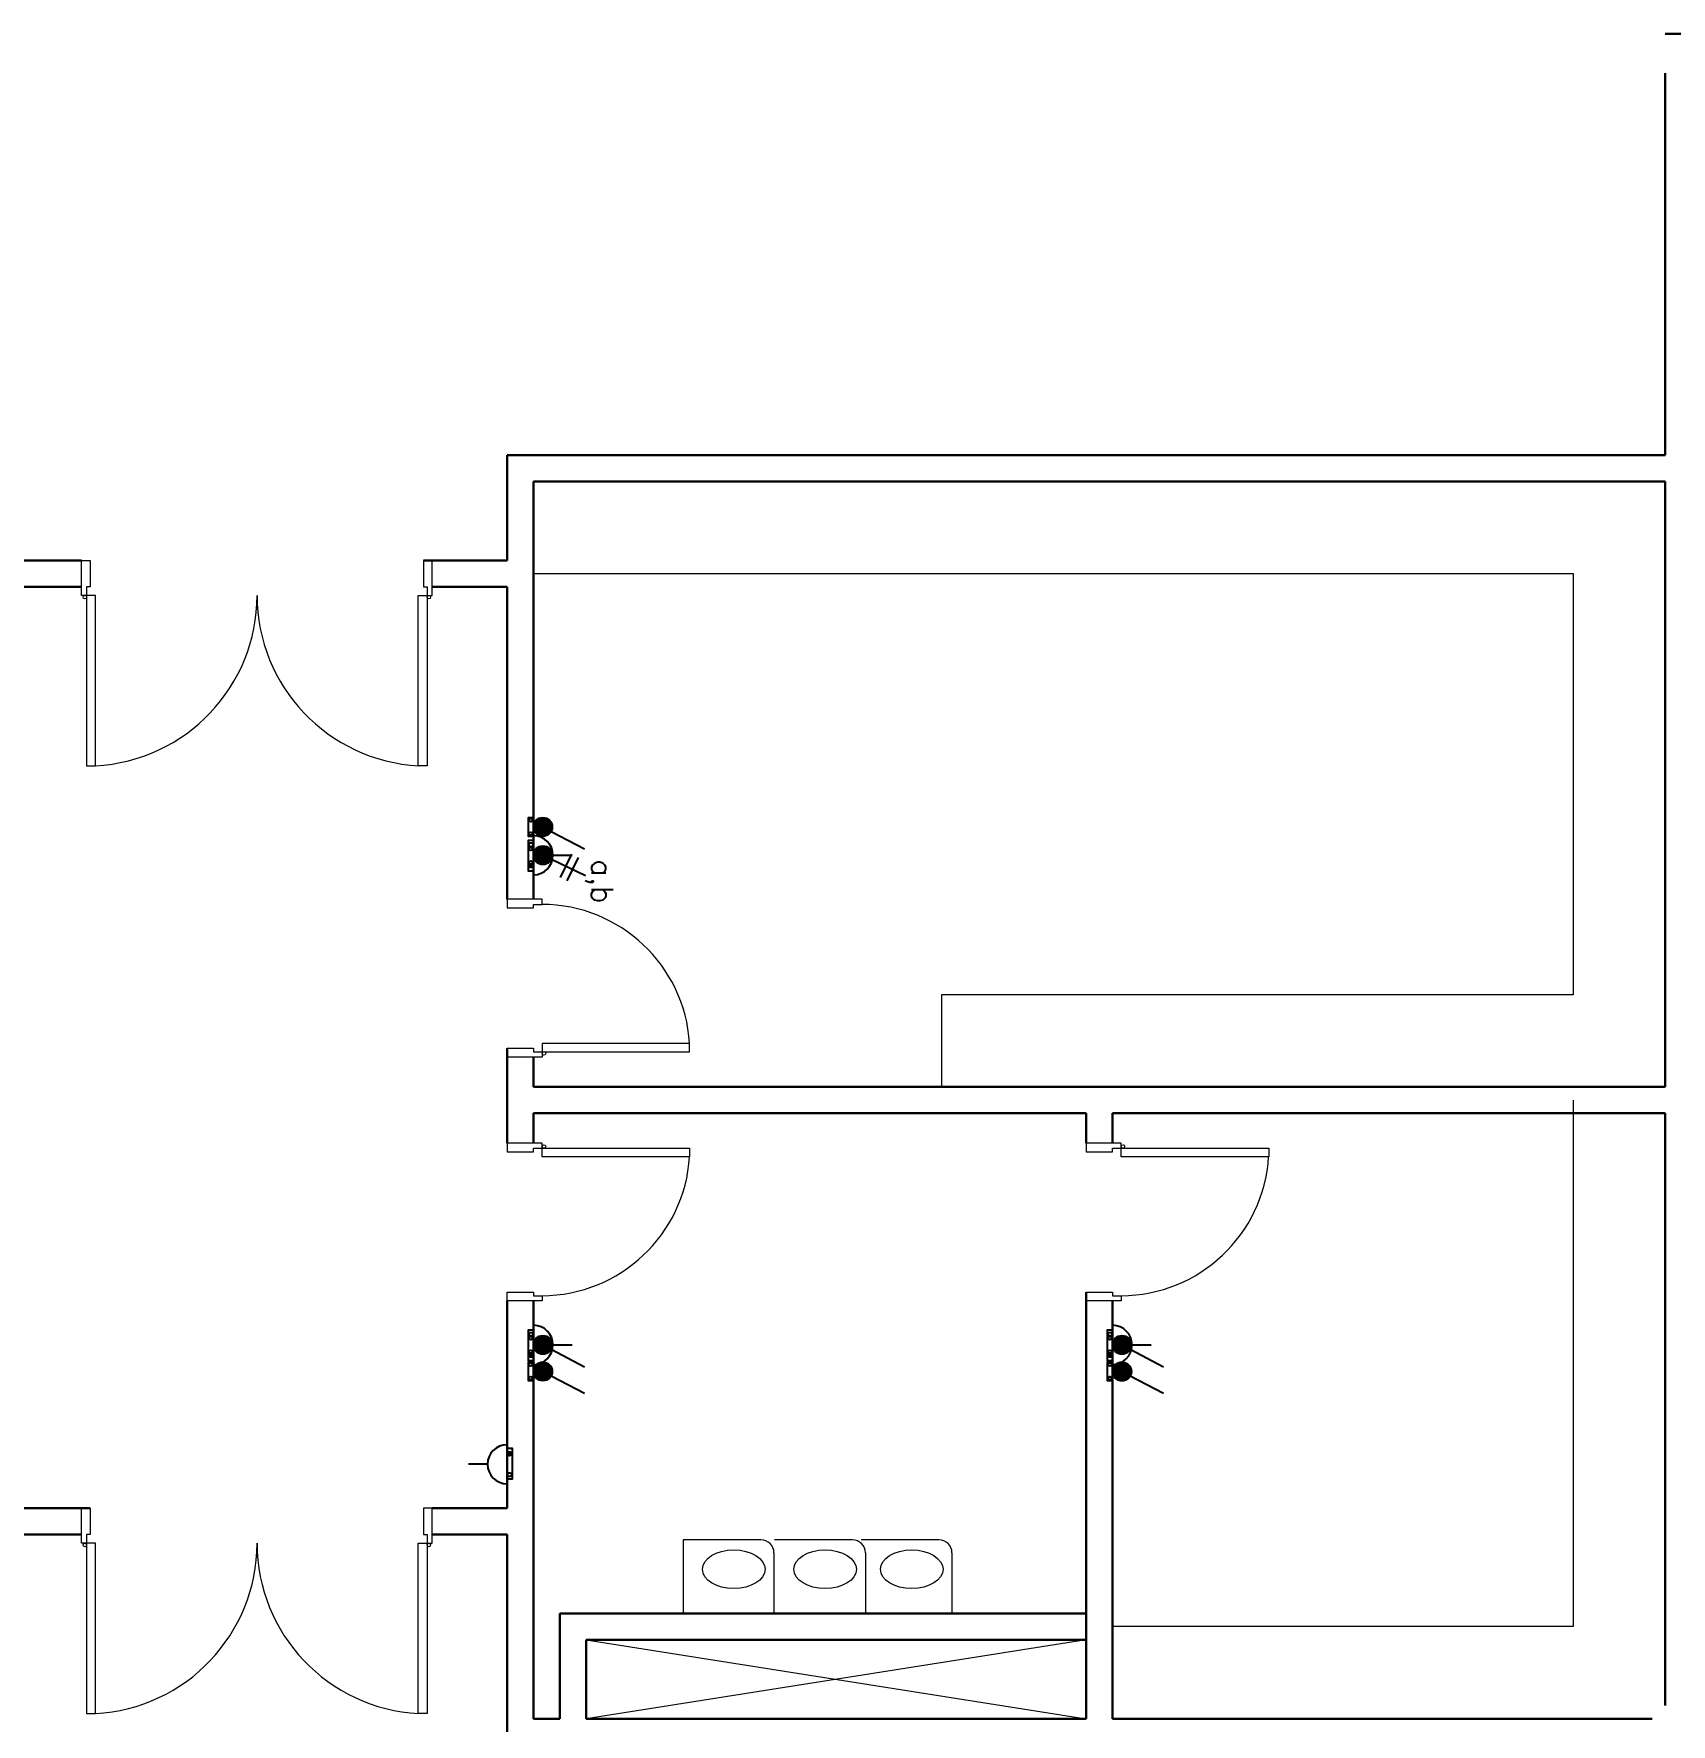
# Model space of a CAD drawing. Extents: x -15 to 148, y 313 to 399.
# Drawn here: x 27.23 to 36.56, y 358.24 to 367.87 of the extents above; entities that cross this region are included whole.
import ezdxf

# ---------------------------------------------------------------- set-up
doc = ezdxf.new("R2010")
doc.units = 0
doc.header["$LTSCALE"] = 0.15
doc.layers.get('0').update_dxf_attribs({"color": 252})
for name, color, linetype in [('0 NAMES', 252, 'Continuous'), ('0 sockets', 252, 'Continuous'), ('E- Power- SYM', 4, 'Continuous'), ('E-SOCK', 2, 'Continuous'), ('E-TEXT', 3, 'Continuous'), ('Lighting Swiches Layer', 4, 'Continuous')]:
    doc.layers.add(name, color=color, linetype=linetype)
for name, color, linetype, lineweight in [('DOOR', 252, 'Continuous', 20), ('FUR', 252, 'Continuous', 9), ('sofa', 252, 'Continuous', 9), ('wall', 252, 'Continuous', 30)]:
    doc.layers.add(name, color=color, linetype=linetype, lineweight=lineweight)
doc.styles.add('E80', font='simplex.shx', dxfattribs={"height": 200})
pattern_1 = [(0, (0, 0), (0, 6.985), [5.08, -1.905]), (90, (0, 0), (-6.985, 4e-16), [5.08, -1.905])]

# ---------------------------------------------------------------- blocks, each defined once
blk = doc.blocks.new('ARCH')
at = {"layer": 'DOOR'}
for points in [[(27.5287, 364.675), (27.4987, 364.675), (27.4987, 364.875), (27.5487, 364.875), (27.5487, 364.725), (27.5287, 364.725)], [(29.4687, 364.675), (29.4987, 364.675), (29.4987, 364.875), (29.4487, 364.875), (29.4487, 364.725), (29.4687, 364.725)], [(27.5287, 364.675), (27.5287, 363.705), (27.5787, 363.705), (27.5787, 364.675)], [(29.4687, 364.675), (29.4687, 363.705), (29.4187, 363.705), (29.4187, 364.675)], [(30.125, 362.9148), (30.125, 362.9448), (29.925, 362.9448), (29.925, 362.8948), (30.075, 362.8948), (30.075, 362.9148)], [(30.125, 362.0748), (30.125, 362.0448), (29.925, 362.0448), (29.925, 362.0948), (30.075, 362.0948), (30.075, 362.0748)], [(30.125, 362.0748), (30.965, 362.0748), (30.965, 362.123), (30.125, 362.123)], [(30.125, 361.5252), (30.125, 361.5552), (29.925, 361.5552), (29.925, 361.5052), (30.075, 361.5052), (30.075, 361.5252)], [(33.425, 361.5252), (33.425, 361.5552), (33.225, 361.5552), (33.225, 361.5052), (33.375, 361.5052), (33.375, 361.5252)], [(30.125, 361.5252), (30.965, 361.5252), (30.965, 361.477), (30.125, 361.477)], [(33.425, 361.5252), (34.265, 361.5252), (34.265, 361.477), (33.425, 361.477)], [(30.125, 360.6852), (30.125, 360.6552), (29.925, 360.6552), (29.925, 360.7052), (30.075, 360.7052), (30.075, 360.6852)], [(33.425, 360.6852), (33.425, 360.6552), (33.225, 360.6552), (33.225, 360.7052), (33.375, 360.7052), (33.375, 360.6852)], [(27.5287, 359.275), (27.4987, 359.275), (27.4987, 359.475), (27.5487, 359.475), (27.5487, 359.325), (27.5287, 359.325)], [(29.4687, 359.275), (29.4987, 359.275), (29.4987, 359.475), (29.4487, 359.475), (29.4487, 359.325), (29.4687, 359.325)], [(27.5287, 359.275), (27.5287, 358.305), (27.5787, 358.305), (27.5787, 359.275)], [(29.4687, 359.275), (29.4687, 358.305), (29.4187, 358.305), (29.4187, 359.275)]]:
    blk.add_lwpolyline(points, close=True, dxfattribs=at)
for centre in [(27.5187, 364.665), (29.4787, 364.665), (30.135, 362.0648), (30.135, 361.5352), (33.435, 361.5352), (27.5187, 359.265), (29.4787, 359.265)]:
    blk.add_circle(centre, 0.01, dxfattribs=at)
for centre, radius, start, end in [((27.5287, 364.675), 0.9713, 272.95078, 0), ((29.4713, 364.675), 0.9713, 180, 267.04922), ((30.1217, 362.0698), 0.8449, 3.61106, 89.77823), ((30.1217, 361.5302), 0.8449, 270.22177, 356.38894), ((33.4217, 361.5302), 0.8449, 270.22177, 356.38894), ((27.5287, 359.275), 0.9713, 272.95078, 0), ((29.4713, 359.275), 0.9713, 180, 267.04922)]:
    blk.add_arc(centre, radius, start, end, dxfattribs=at)
at = {"layer": 'FUR'}
for p, q in [((30.075, 364.8), (36, 364.8)), ((36, 364.8), (36, 362.4)), ((36, 362.4), (32.4, 362.4)), ((32.4, 362.4), (32.4, 361.875)), ((36, 361.8), (36, 358.8)), ((36, 358.8), (33.375, 358.8))]:
    blk.add_line(p, q, dxfattribs=at)
at = {"layer": 'sofa'}
for p, q in [((30.9281, 359.2947), (30.9281, 358.875)), ((31.3709, 359.2947), (30.9281, 359.2947)), ((31.8918, 359.2947), (31.4489, 359.2947)), ((32.3853, 359.2947), (31.9424, 359.2947)), ((31.4459, 359.2197), (31.4459, 358.875)), ((31.9668, 359.2197), (31.9668, 358.875)), ((32.4603, 359.2197), (32.4603, 358.875)), ((30.375, 358.725), (33.225, 358.275)), ((33.225, 358.725), (30.375, 358.275))]:
    blk.add_line(p, q, dxfattribs=at)
for centre in [(31.3709, 359.2197), (31.8918, 359.2197), (32.3853, 359.2197)]:
    blk.add_arc(centre, 0.075, 360, 90, dxfattribs=at)
for centre in [(31.2166, 359.1265), (31.7374, 359.1265), (32.2309, 359.1265)]:
    blk.add_ellipse(centre, major_axis=(-0.1782, 0), ratio=0.619046, start_param=3.141593, end_param=9.424778, dxfattribs=at)
at = {"layer": 'wall'}
for p, q in [((36.525, 367.875), (43.875, 367.875)), ((36.525, 365.475), (36.525, 367.65)), ((36.525, 365.475), (29.925, 365.475)), ((29.925, 365.475), (29.925, 364.875)), ((36.525, 365.325), (30.075, 365.325)), ((30.075, 365.325), (30.075, 362.9448)), ((36.525, 361.875), (36.525, 365.325)), ((27.4987, 364.875), (27.075, 364.875)), ((29.925, 364.875), (29.4487, 364.875)), ((27.4987, 364.725), (27.075, 364.725)), ((29.925, 364.725), (29.4987, 364.725)), ((29.925, 364.725), (29.925, 362.9448)), ((29.925, 362.0948), (29.925, 361.5552)), ((30.075, 362.0448), (30.075, 361.875)), ((30.075, 362.0448), (30.075, 361.875)), ((36.525, 361.875), (30.075, 361.875)), ((33.225, 361.725), (30.075, 361.725)), ((30.075, 361.725), (30.075, 361.5552)), ((33.225, 361.725), (33.225, 361.5552)), ((36.525, 361.725), (33.375, 361.725)), ((33.375, 361.725), (33.375, 361.5552)), ((36.525, 358.35), (36.525, 361.725)), ((33.225, 360.7052), (33.225, 358.275)), ((29.925, 360.6552), (29.925, 359.475)), ((30.075, 360.6552), (30.075, 358.275)), ((33.375, 360.6552), (33.375, 358.275)), ((27.5487, 359.475), (27.0748, 359.475)), ((29.925, 359.475), (29.4987, 359.475)), ((27.4987, 359.325), (27.0749, 359.325)), ((29.925, 359.325), (29.4987, 359.325)), ((29.925, 359.325), (29.925, 358.2)), ((31.725, 358.875), (30.225, 358.875)), ((30.225, 358.875), (30.225, 358.275)), ((31.7022, 358.875), (33.225, 358.875)), ((31.725, 358.725), (30.375, 358.725)), ((30.375, 358.725), (30.375, 358.275)), ((31.7125, 358.725), (33.225, 358.725)), ((30.225, 358.275), (30.075, 358.275)), ((31.725, 358.275), (30.375, 358.275)), ((33.225, 358.275), (31.7089, 358.275)), ((33.375, 358.275), (36.45, 358.275))]:
    blk.add_line(p, q, dxfattribs=at)
blk = doc.blocks.new('*U165')
at = {"linetype": 'ByBlock'}
h = blk.add_hatch(dxfattribs=at)
h.set_pattern_fill('ANGLE', color=2)
h.set_pattern_definition([(0, (-301.6926, 2.516), (0, 6.985), [5.08, -1.905]), (90, (-301.6926, 2.516), (-6.985, 4e-16), [5.08, -1.905])])
h.paths.add_polyline_path([(87, -25, 1), (127, -25, 1)])
at = {"color": 6, "linetype": 'ByBlock'}
blk.add_lwpolyline([(-154, 0), (164, 0), (164, -52), (-154, -52)], close=True, dxfattribs=at)
for centre in [(-107, -25), (107, -25)]:
    blk.add_circle(centre, 20.1, dxfattribs=at)
at = {"layer": 'E-SOCK'}
for p, q in [((0, 200), (0, 395)), ((-300, 0), (300, 0))]:
    blk.add_line(p, q, dxfattribs=at)
blk.add_arc((0, 0), 200, 0, 180, dxfattribs=at)
blk = doc.blocks.new('11')
at = {"layer": 'Lighting Swiches Layer'}
blk.add_hatch(color=256, dxfattribs=at).paths.add_polyline_path([(77310, 15167, 1), (77089, 15167, 1)])
blk.add_line((77251, 15264), (77455, 15654), dxfattribs=at)
blk.add_circle((77200, 15167), 110, dxfattribs=at)
blk = doc.blocks.new('switch one way one gang')
at = {"linetype": 'ByBlock'}
h = blk.add_hatch(dxfattribs=at)
h.set_pattern_fill('ANGLE', color=2)
h.set_pattern_definition(pattern_1)
h.paths.add_polyline_path([(0.098, -0.05, 1), (0.16, -0.05, 1)])
h = blk.add_hatch(dxfattribs=at)
h.set_pattern_fill('ANGLE', color=2)
h.set_pattern_definition(pattern_1)
h.paths.add_polyline_path([(0.16, -0.05, 1), (0.098, -0.05, 1)])
at = {"color": 6, "linetype": 'ByBlock'}
blk.add_lwpolyline([(-0.179, 0), (0.179, 0), (0.179, -0.095), (-0.179, -0.095)], close=True, dxfattribs=at)
for centre in [(-0.129, -0.05), (0.129, -0.05)]:
    blk.add_circle(centre, 0.0311, dxfattribs=at)
at = {"layer": 'E- Power- SYM', "xscale": 0.001626735360157606, "yscale": 0.001626735360157606, "zscale": 0.001626735360157606}
blk.add_blockref('11', (-125.583, -24.493), dxfattribs=at)
blk = doc.blocks.new('switch one way two gang')
at = {"linetype": 'ByBlock'}
h = blk.add_hatch(dxfattribs=at)
h.set_pattern_fill('ANGLE', color=2)
h.set_pattern_definition([(0, (0.01, -0.0003), (0, 6.985), [5.08, -1.905]), (90, (0.01, -0.0003), (-6.985, 4e-16), [5.08, -1.905])])
h.paths.add_polyline_path([(0.17, -0.05, 1), (0.107, -0.05, 1)])
h = blk.add_hatch(dxfattribs=at)
h.set_pattern_fill('ANGLE', color=2)
h.set_pattern_definition(pattern_1)
h.paths.add_polyline_path([(0.107, -0.05, 1), (0.17, -0.05, 1)])
at = {"layer": 'Lighting Swiches Layer'}
blk.add_hatch(color=256, dxfattribs=at).paths.add_polyline_path([(0.179, 0.179, 1), (-0.179, 0.179, 1)])
at = {"color": 6, "linetype": 'ByBlock'}
blk.add_lwpolyline([(-0.169, 0), (0.189, 0), (0.189, -0.095), (-0.169, -0.095)], close=True, dxfattribs=at)
for centre in [(-0.119, -0.05), (0.139, -0.05)]:
    blk.add_circle(centre, 0.0311, dxfattribs=at)
at = {"layer": 'Lighting Swiches Layer'}
for p, q in [((0.077, 0.341), (0.384, 0.988)), ((-0.02, 0.721), (0.422, 0.511)), ((0.042, 0.847), (0.484, 0.637))]:
    blk.add_line(p, q, dxfattribs=at)
blk.add_circle((0, 0.179), 0.179, dxfattribs=at)
at = {"layer": 'E-TEXT', "style": 'E80'}
blk.add_text('a,b', height=0.408, rotation=360, dxfattribs=at).set_placement((0.081, 1.105))

msp = doc.modelspace()

# ---------------------------------------------------------------- block references
at = {"layer": '0 NAMES', "color": 6, "linetype": 'ByBlock', "xscale": 0.3, "yscale": 0.3, "zscale": 0.3, "rotation": 270}
for name, p in [('switch one way one gang', (30.075, 363.3561)), ('switch one way two gang', (30.075, 363.1948)), ('switch one way one gang', (30.075, 360.4052)), ('switch one way one gang', (33.375, 360.4052)), ('switch one way one gang', (30.075, 360.2543)), ('switch one way one gang', (33.375, 360.254))]:
    msp.add_blockref(name, p, dxfattribs=at)
at = {"layer": '0 sockets', "color": 3}
msp.add_blockref('ARCH', (0, 0), dxfattribs=at)
at = {"layer": '0 sockets', "color": 3, "xscale": 0.0005570000000000001, "yscale": 0.0005570000000000001, "zscale": 0.0005570000000000001}
for p, rotation in [((30.075, 363.1948), 270), ((30.075, 360.4052), 270), ((33.375, 360.4052), 270), ((29.925, 359.725), 90)]:
    msp.add_blockref('*U165', p, dxfattribs=dict(at, rotation=rotation))

doc.saveas('drawing.dxf')
